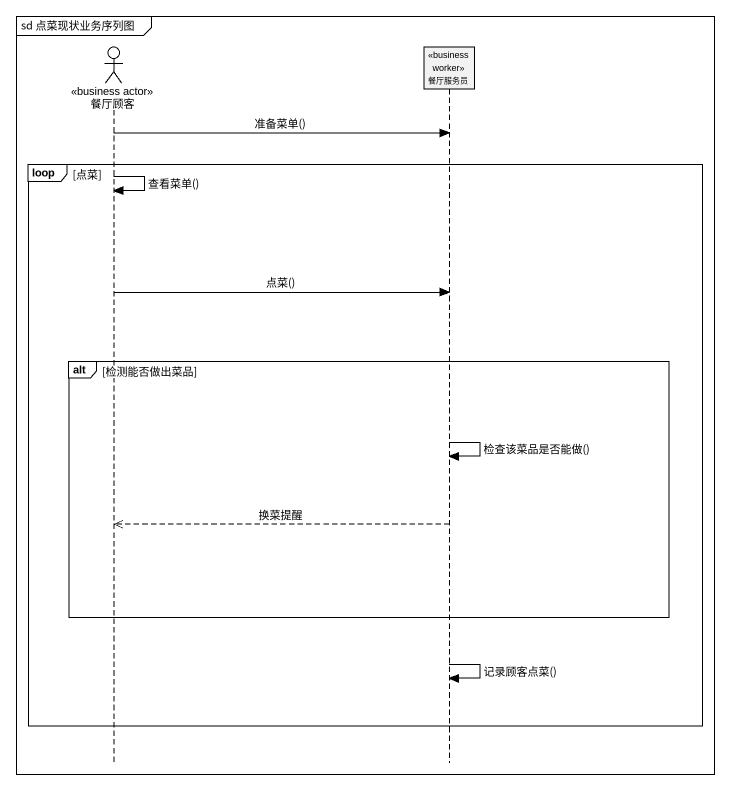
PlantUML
@startuml
mainframe sd 点菜现状业务序列图
hide footbox
actor 餐厅顾客 <<business actor>>
participant 餐厅服务员 <<business worker>>

餐厅顾客 -> 餐厅服务员 : 准备菜单()
loop 点菜
  餐厅顾客 -> 餐厅顾客 : 查看菜单()
  餐厅顾客 -> 餐厅服务员 : 点菜()
  alt 检测能否做出菜品
    餐厅服务员 -> 餐厅服务员 : 检查该菜品是否能做()
    餐厅服务员 -->> 餐厅顾客 : 换菜提醒
  end
  餐厅服务员 -> 餐厅服务员 : 记录顾客点菜()
end
@enduml
